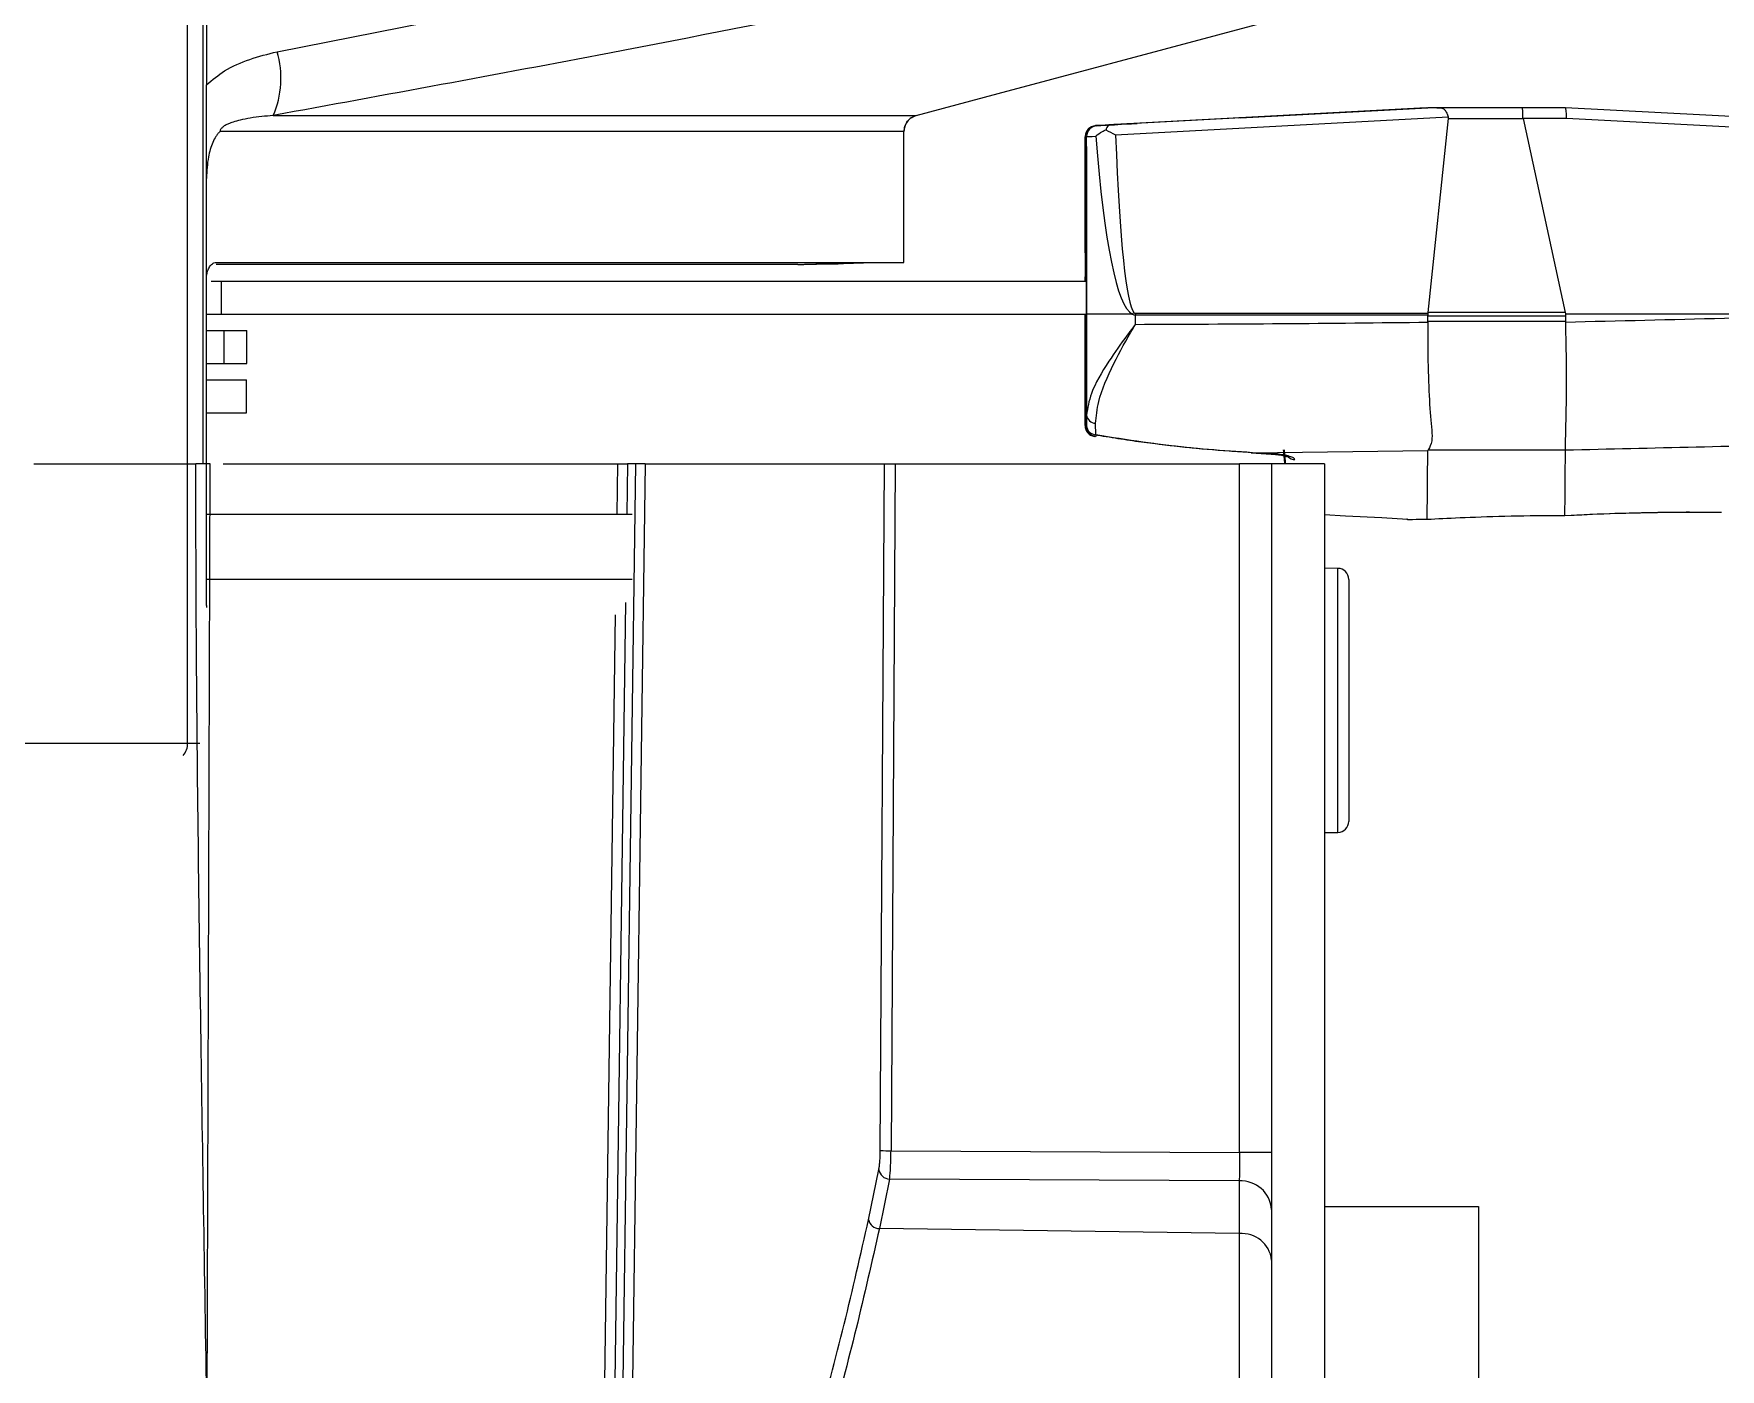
# Model space of a CAD drawing. Extents: x 6 to 134, y 3 to 97.
# Drawn here: x 59.779 to 61.311, y 12.019 to 13.232 of the extents above; entities that cross this region are included whole.
import ezdxf

# ---------------------------------------------------------------- set-up
doc = ezdxf.new("R2010")
doc.units = 0
doc.header["$MEASUREMENT"] = 0
doc.layers.add('OBJECT', color=7, linetype='CONTINUOUS')

msp = doc.modelspace()

# ---------------------------------------------------------------- linework, layer by layer
at = {"layer": 'OBJECT'}
for p, q in [((59.9186, 12.5876), (59.9186, 13.9326)), ((59.9323, 13.9323), (59.9323, 12.8414)), ((59.9357, 13.8999), (59.9357, 13.1858)), ((59.9998, 13.2157), (60.8702, 13.3877)), ((61.0438, 13.1648), (60.7556, 13.1492)), ((61.0453, 13.1648), (60.7569, 13.1492)), ((60.8736, 13.1556), (61.0439, 13.1648)), ((60.8749, 13.1556), (61.0452, 13.1648)), ((61.0438, 13.1648), (61.0439, 13.1648)), ((61.0439, 13.1648), (61.0452, 13.1648)), ((61.0453, 13.1648), (61.0452, 13.1648)), ((61.0536, 13.1648), (61.0453, 13.1648)), ((61.1311, 13.1648), (61.0536, 13.1648)), ((61.1703, 13.1648), (61.1311, 13.1648)), ((61.1703, 13.1648), (61.1703, 13.1648)), ((61.579, 13.1432), (61.1703, 13.1648)), ((59.9963, 13.1578), (60.5805, 13.1578)), ((60.7617, 13.1401), (61.0639, 13.1565)), ((60.8749, 13.1556), (60.8736, 13.1556)), ((60.8751, 13.1556), (60.8742, 13.1556)), ((61.0455, 12.9789), (61.0641, 13.1551)), ((61.0641, 13.1551), (61.1318, 13.1551)), ((61.1318, 13.1554), (61.1713, 13.1554)), ((61.1318, 13.1551), (61.17, 12.9789)), ((61.1713, 13.1554), (61.5797, 13.1338)), ((60.5694, 13.1433), (59.9481, 13.1433)), ((60.5694, 13.0243), (60.5694, 13.1433)), ((60.7339, 13.1296), (60.734, 13.1385)), ((60.7341, 13.1391), (60.734, 13.1301)), ((60.7352, 13.1296), (60.7353, 13.1385)), ((60.734, 13.033), (60.7339, 13.1296)), ((60.7339, 13.1296), (60.7339, 13.0073)), ((60.7351, 13.033), (60.7352, 13.1296)), ((60.7352, 13.1296), (60.7352, 12.9773)), ((59.9357, 13.0094), (59.9357, 13.1007)), ((59.9447, 13.0243), (60.5694, 13.0243)), ((60.5694, 13.0243), (60.5144, 13.0232)), ((60.5694, 13.0243), (60.5248, 13.0235)), ((59.9357, 12.7951), (59.9357, 13.0094)), ((60.473, 13.0225), (59.9445, 13.0225)), ((60.488, 13.0227), (60.4889, 13.0228)), ((60.4886, 13.0228), (60.4891, 13.0228)), ((60.4891, 13.0228), (60.4895, 13.0228)), ((60.5087, 13.0231), (60.4894, 13.0228)), ((60.4894, 13.0228), (60.4898, 13.0228)), ((60.4894, 13.0228), (60.4894, 13.0228)), ((60.4898, 13.0228), (60.5096, 13.0231)), ((60.5087, 13.0232), (60.5087, 13.0231)), ((60.5087, 13.0231), (60.5098, 13.0232)), ((60.5087, 13.0231), (60.5087, 13.0231)), ((60.5116, 13.0232), (60.5144, 13.0232)), ((60.7339, 13.0073), (60.7339, 13.0111)), ((60.7351, 12.876), (60.7351, 13.0111)), ((59.94, 13.0073), (59.9491, 13.0073)), ((59.9491, 13.0073), (59.9491, 12.9773)), ((59.9491, 13.0073), (60.7351, 13.0073)), ((60.7797, 12.9781), (61.0454, 12.9781)), ((61.0454, 12.9781), (61.0453, 12.9765)), ((61.17, 12.9789), (61.0455, 12.9789)), ((59.9357, 12.9773), (59.9491, 12.9773)), ((59.9491, 12.9773), (60.7351, 12.9773)), ((60.7339, 12.876), (60.7339, 12.9773)), ((60.7339, 12.9773), (60.7339, 12.8856)), ((60.7352, 12.9773), (60.7352, 12.8856)), ((60.7767, 12.9773), (60.7352, 12.9773)), ((60.7797, 12.9681), (60.7797, 12.9765)), ((61.0453, 12.9765), (60.7797, 12.9765)), ((61.0453, 12.9706), (61.0453, 12.9758)), ((61.0453, 12.9758), (61.1703, 12.9758)), ((61.1703, 12.9706), (61.0453, 12.9706)), ((61.1703, 12.9758), (61.1703, 12.9706)), ((61.4589, 12.9773), (61.1704, 12.9773)), ((59.9357, 12.9624), (59.9516, 12.9624)), ((59.9516, 12.9624), (59.9516, 12.9324)), ((59.9516, 12.9624), (59.9725, 12.9624)), ((59.9725, 12.9324), (59.9725, 12.9624)), ((59.9357, 12.9324), (59.9516, 12.9324)), ((59.9516, 12.9324), (59.9725, 12.9324)), ((59.9357, 12.9175), (59.9722, 12.9175)), ((59.9722, 12.8875), (59.9722, 12.9175)), ((59.9357, 12.8875), (59.9722, 12.8875)), ((60.7339, 12.8856), (60.7339, 12.876)), ((60.7352, 12.8856), (60.7351, 12.876)), ((60.7437, 12.8676), (60.7435, 12.8781)), ((59.779, 12.8414), (59.926, 12.8414)), ((59.9364, 11.9614), (59.939, 12.8414)), ((59.951, 12.8414), (60.3093, 12.8414)), ((60.3255, 12.8414), (60.3076, 11.5519)), ((60.3087, 12.7951), (60.3093, 12.8414)), ((60.3344, 12.8414), (60.3165, 11.5516)), ((60.3182, 12.8414), (60.3176, 12.7951)), ((60.3255, 12.8414), (60.3182, 12.8414)), ((60.3344, 12.8414), (60.5518, 12.8414)), ((60.5479, 12.2172), (60.5518, 12.8414)), ((60.5614, 12.8414), (60.5576, 12.2171)), ((60.5614, 12.8414), (60.8742, 12.8414)), ((60.8742, 12.2156), (60.8742, 12.8414)), ((60.9034, 12.8414), (60.8742, 12.8414)), ((60.8847, 12.8512), (60.9029, 12.8502)), ((60.8859, 12.8514), (61.0452, 12.8533)), ((60.9041, 12.8505), (60.8859, 12.8514)), ((60.8859, 12.8512), (60.9041, 12.8502)), ((60.9034, 12.8414), (60.9034, 10.0414)), ((60.9514, 12.8414), (60.9034, 12.8414)), ((60.9514, 12.8414), (60.9514, 10.0414)), ((61.0452, 12.8533), (61.0457, 12.854)), ((61.0457, 12.854), (61.1702, 12.854)), ((61.1702, 12.854), (61.1702, 12.8539)), ((59.9357, 12.7364), (59.9357, 12.7951)), ((60.3223, 12.7951), (59.9357, 12.7951)), ((61.1697, 12.7943), (61.1758, 12.7946)), ((61.2602, 12.7973), (61.2667, 12.7974)), ((61.2869, 12.7974), (61.2947, 12.7975)), ((61.0267, 12.7908), (61.0267, 12.7908)), ((61.0267, 12.7908), (61.0267, 12.7908)), ((59.9357, 12.7364), (60.3223, 12.7364)), ((60.9636, 12.7463), (60.9514, 12.7465)), ((60.9636, 12.6264), (60.9636, 12.7463)), ((60.9734, 12.7363), (60.9734, 12.5164)), ((60.2914, 11.5519), (60.3074, 12.7042)), ((60.3165, 12.7152), (60.3003, 11.5516)), ((60.9636, 12.5064), (60.9636, 12.6264)), ((59.4555, 12.5876), (59.9186, 12.5876)), ((60.9514, 12.5062), (60.9636, 12.5064)), ((60.5576, 12.2171), (60.8742, 12.2156)), ((60.9034, 12.2156), (60.8742, 12.2156)), ((60.5372, 12.1545), (60.5465, 12.2)), ((60.5563, 12.1913), (60.547, 12.1464)), ((60.874, 12.1897), (60.5563, 12.1913)), ((60.874, 12.1897), (60.874, 12.1418)), ((60.9514, 12.1664), (61.0914, 12.1664)), ((61.0914, 12.1664), (61.0914, 10.9164)), ((60.874, 12.1418), (60.547, 12.1464)), ((60.874, 12.1418), (60.874, 11.7818))]:
    msp.add_line(p, q, dxfattribs=at)
at = {"layer": 'OBJECT', "flags": 128}
for points in [[(60.5805, 13.1578), (60.6551, 13.1777), (61.2536, 13.3381)], [(60.5805, 13.1578), (60.6551, 13.1777), (61.2536, 13.3381)], [(60.7424, 12.8663), (60.7424, 12.8663), (60.7423, 12.8661)], [(60.8847, 12.8514), (60.8847, 12.8512), (60.8847, 12.8512)], [(60.8859, 12.8514), (60.8859, 12.8512), (60.8859, 12.8512)], [(60.9041, 12.8505), (60.9041, 12.8502), (60.9041, 12.8502)], [(61.0267, 12.7908), (61.0034, 12.7921), (60.9706, 12.7938), (60.9514, 12.7949)], [(61.0267, 12.7908), (61.0035, 12.7921), (60.9706, 12.7938), (60.9514, 12.7949)]]:
    msp.add_lwpolyline(points, dxfattribs=at)
at = {"layer": 'OBJECT'}
for centre, radius, start, end in [((59.9193, 13.1915), 0.0841, 336.3688, 16.7689), ((60.744, 13.1385), 0.01, 93.1795, 179.2098), ((60.744, 13.1386), 0.00993, 93.3852, 177.396), ((60.7452, 13.1385), 0.01, 93.1322, 179.1723), ((60.7452, 13.1386), 0.00999, 93.1469, 180.0514), ((60.7347, 13.1387), 0.000738, 146.3407, 178.1539), ((60.7346, 13.1387), 0.000648, 179.2377, 191.5047), ((60.7359, 13.1387), 0.000649, 179.2079, 192.0423), ((60.7352, 13.1296), 0.00123, 154.1773, 179.3331), ((70.1154, 13.0137), 9.3814, 179.88174, 180.01548), ((60.7353, 13.033), 0.00138, 157.1273, 179.4964), ((60.7427, 13.0331), 0.00878, 180.1668, 209.8257), ((60.7433, 13.0336), 0.00921, 180.4643, 207.6719), ((51.3537, 13.0137), 9.3814, 359.98452, 0.11826), ((60.7351, 13.0139), 0.003, 246.5646, 270.0105), ((60.8715, 12.8872), 0.1308, 135.483, 136.4446), ((60.896, 12.9765), 0.1163, 179.2229, 180.0002), ((60.7351, 12.8787), 0.00304, 246.6247, 270.1603), ((60.7439, 12.876), 0.01, 180.1134, 260.7453), ((60.7451, 12.876), 0.01, 180.0038, 260.7455), ((60.7442, 12.8767), 0.00907, 184.413, 267.1776), ((60.7437, 12.8867), 0.00858, 187.2957, 268.6296), ((60.7565, 12.8651), 0.013, 168.8345, 175.5286), ((60.925, 12.8552), 0.0101, 228.8473, 267.39), ((57.2401, 12.8573), 3.8051, 359.0001, 359.9396), ((55.4356, 12.8713), 5.7347, 359.23213, 359.82698), ((60.9634, 12.7363), 0.01, 0, 89), ((59.9018, 12.5872), 0.0168, 319.0171, 1.5034), ((60.9634, 12.5164), 0.01, 271, 0), ((60.6737, 21.7122), 9.4958, 269.24104, 269.29941), ((60.5565, 12.2014), 0.01, 187.541, 268.8697), ((60.8754, 12.1616), 0.0281, 4.3941, 92.9761), ((60.5471, 12.1565), 0.0101, 191.1935, 269.0161), ((60.8762, 12.1145), 0.0274, 6.912, 94.7909)]:
    msp.add_arc(centre, radius, start, end, dxfattribs=at)
for centre, major_axis, ratio, start_param, end_param in [((61.1311, 13.1548), (0, 0.01), 0.062416, 4.764749, 6.283185), ((61.17, 13.1548), (0.00026, 0.01), 0.121668, 4.767959, 6.280041), ((57.4036, 12.9673), (3.3775, 0.1833), 0.000068, 6.282979, 6.432601), ((57.4036, 12.9673), (3.3775, 0.1833), 0.000068, 6.136269, 6.282979), ((60.7946, 13.1512), (0.05, 0.0027), 0.000068, 3.196862, 3.858694), ((61.0268, 13.1548), (0.0374, 0.0006), 0.267005, 6.250717, 6.391319), ((61.2133, 13.1548), (0.0815, -0.0005), 0.122457, 3.142797, 3.168977), ((60.7952, 13.1413), (0.06, 0.0027), 0.000057, 3.196863, 3.677513), ((60.7952, 13.5461), (0.0156, 0.5695), 0.101721, 2.370054, 3.091718), ((60.7874, 13.5476), (0.0077, 0.5695), 0.050889, 2.368956, 3.089621), ((60.7874, 13.5476), (0.0077, 0.5695), 0.050889, 3.089621, 3.142285), ((60.597, 12.9758), (0.4487, 0.007), 0.267005, 6.2442, 6.250717), ((62.1482, 12.9758), (0.9785, -0.0064), 0.122457, 3.168977, 3.182066), ((60.7952, 13.5461), (0.0156, 0.5695), 0.101721, 3.091718, 3.144382), ((60.6874, 15.0398), (7.8874, 0), 0.262686, 4.724089, 4.75778), ((60.5973, 12.9758), (0.448, 0), 0.267859, 0, 0.006511), ((60.5973, 12.9706), (0.448, 0), 0.267859, 6.278981, 6.283185), ((62.1475, 12.9758), (0.9772, 0), 0.122804, 3.128502, 3.141593), ((57.1526, 15.0398), (19.0645, 0), 0.111055, 4.924724, 4.940236), ((62.1475, 12.9706), (0.9772, 0), 0.122804, 3.141593, 3.144933), ((60.7242, 15.0288), (-0.1946, 2.2237), 0.001244, 2.931284, 2.960447), ((60.7242, 15.0288), (-0.1946, 2.2237), 0.001244, 3.32252, 3.351683), ((61.1691, 12.7831), (0.1429, -0.0078), 0.000068, 3.05493, 3.140201), ((61.1691, 12.7831), (0.1429, -0.0078), 0.000068, 3.140201, 3.225755)]:
    msp.add_ellipse(centre, major_axis=major_axis, ratio=ratio, start_param=start_param, end_param=end_param, dxfattribs=at)
for points, knots in [([(60.8681, 13.3297), (60.8304, 13.3217), (60.6419, 13.2818), (60.3516, 13.2228), (60.0981, 13.1764), (59.9963, 13.1578)], [0, 0, 0, 0, 0.130061, 0.650321, 1, 1, 1, 1]), ([(59.9357, 13.1858), (59.9411, 13.1902), (59.9597, 13.2056), (59.9831, 13.2115), (59.9998, 13.2157)], [0, 0, 0, 0, 0.288269, 1, 1, 1, 1]), ([(59.9357, 13.1007), (59.9357, 13.1078), (59.9358, 13.1292), (59.9358, 13.1577), (59.9357, 13.1789), (59.9357, 13.1858)], [0, 0, 0, 0, 0.250489, 0.755708, 1, 1, 1, 1]), ([(61.0536, 13.1648), (61.0551, 13.1648), (61.0577, 13.1648), (61.0602, 13.1636), (61.0618, 13.1615), (61.0629, 13.1589), (61.0636, 13.1572), (61.0639, 13.1565)], [0, 0, 0, 0, 0.2815032, 0.4771486, 0.6724629, 0.8784622, 1, 1, 1, 1]), ([(59.9963, 13.1578), (59.9894, 13.1572), (59.9793, 13.1563), (59.9672, 13.1539), (59.9606, 13.1521), (59.9561, 13.1505), (59.9531, 13.149), (59.9509, 13.1477), (59.9494, 13.1464), (59.9485, 13.145), (59.9481, 13.1441), (59.9481, 13.1435), (59.9481, 13.1433)], [0, 0, 0, 0, 0.413759, 0.60004, 0.726739, 0.813254, 0.872706, 0.913967, 0.957169, 0.974585, 0.992204, 1, 1, 1, 1]), ([(60.5805, 13.1578), (60.579, 13.1572), (60.5758, 13.156), (60.5721, 13.1523), (60.5698, 13.1479), (60.5696, 13.1447), (60.5694, 13.1433)], [0, 0, 0, 0, 0.257672, 0.515344, 0.773013, 1, 1, 1, 1]), ([(60.5694, 13.1433), (60.5696, 13.145), (60.5699, 13.1483), (60.5725, 13.1528), (60.5762, 13.1562), (60.5791, 13.1572), (60.5805, 13.1578)], [0, 0, 0, 0, 0.257663, 0.515326, 0.772991, 1, 1, 1, 1]), ([(60.7569, 13.1492), (60.7569, 13.1492), (60.7566, 13.1492), (60.7556, 13.1489), (60.7543, 13.1479), (60.7533, 13.1462), (60.7529, 13.1451), (60.7528, 13.1448)], [0, 0, 0, 0, 0.017181, 0.202287, 0.556603, 0.898381, 1, 1, 1, 1]), ([(59.9481, 13.1433), (59.948, 13.1432), (59.9473, 13.1426), (59.946, 13.1412), (59.9437, 13.1381), (59.9404, 13.1316), (59.9366, 13.1189), (59.936, 13.1073), (59.9357, 13.1007)], [0, 0, 0, 0, 0.006236, 0.083637, 0.159769, 0.305657, 0.605886, 1, 1, 1, 1]), ([(60.7436, 13.1389), (60.7436, 13.139), (60.7452, 13.1404), (60.7481, 13.1425), (60.7517, 13.1443), (60.7528, 13.1448)], [0, 0, 0, 0, 0.021182, 0.71712, 1, 1, 1, 1]), ([(60.7528, 13.1448), (60.7556, 13.1433), (60.7585, 13.1418), (60.7616, 13.1401), (60.7617, 13.1401)], [0, 0, 0, 0, 0.9800271, 1, 1, 1, 1]), ([(60.734, 13.1301), (60.734, 13.1239), (60.7341, 13.0915), (60.7341, 13.0594), (60.7341, 13.0336)], [0, 0, 0, 0, 0.194244, 1, 1, 1, 1]), ([(59.9357, 13.0094), (59.9358, 13.0111), (59.936, 13.0143), (59.9375, 13.0187), (59.9397, 13.0221), (59.9422, 13.024), (59.9439, 13.0242), (59.9447, 13.0243)], [0, 0, 0, 0, 0.205587, 0.410971, 0.62192, 0.8408, 1, 1, 1, 1]), ([(60.473, 13.0225), (60.4732, 13.0225), (60.4737, 13.0225), (60.4764, 13.0225), (60.4803, 13.0226), (60.4844, 13.0227), (60.487, 13.0227), (60.488, 13.0227)], [0, 0, 0, 0, 0.219103, 0.438205, 0.657327, 0.876491, 1, 1, 1, 1]), ([(60.5086, 13.0231), (60.5089, 13.0232), (60.5103, 13.0232), (60.5113, 13.0232), (60.5116, 13.0232), (60.5116, 13.0232)], [0, 0, 0, 0, 0.132581, 0.710076, 1, 1, 1, 1]), ([(60.5248, 13.0235), (60.5231, 13.0234), (60.5197, 13.0234), (60.5152, 13.0233), (60.5118, 13.0232), (60.5101, 13.0232), (60.5099, 13.0232), (60.5098, 13.0232)], [0, 0, 0, 0, 0.217156, 0.434313, 0.651451, 0.868548, 1, 1, 1, 1]), ([(60.7797, 12.9681), (60.7796, 12.968), (60.7788, 12.9669), (60.7762, 12.9636), (60.7678, 12.9525), (60.7534, 12.932), (60.7385, 12.9067), (60.7362, 12.892), (60.7352, 12.8856)], [0, 0, 0, 0, 0.00366, 0.034965, 0.112488, 0.381452, 0.732443, 1, 1, 1, 1]), ([(60.7435, 12.8781), (60.7441, 12.8845), (60.7456, 12.9009), (60.7588, 12.931), (60.772, 12.955), (60.779, 12.9669), (60.7796, 12.9679), (60.7797, 12.9681)], [0, 0, 0, 0, 0.244744, 0.626729, 0.967928, 0.996144, 1, 1, 1, 1]), ([(61.0453, 12.9701), (61.0453, 12.9649), (61.0451, 12.9463), (61.0459, 12.9153), (61.0474, 12.8832), (61.0504, 12.8627), (61.047, 12.8564), (61.0457, 12.854)], [0, 0, 0, 0, 0.097508, 0.351331, 0.599304, 0.843154, 1, 1, 1, 1]), ([(61.1703, 12.9702), (61.1706, 12.9567), (61.1712, 12.9297), (61.171, 12.8941), (61.1701, 12.8667), (61.1702, 12.8581), (61.1702, 12.854)], [0, 0, 0, 0, 0.253584, 0.507165, 0.760847, 1, 1, 1, 1]), ([(60.8847, 12.8514), (60.8781, 12.8519), (60.8581, 12.8531), (60.8249, 12.856), (60.7912, 12.86), (60.7638, 12.864), (60.7496, 12.8664), (60.7425, 12.8676)], [0, 0, 0, 0, 0.139672, 0.419039, 0.698673, 0.849307, 1, 1, 1, 1]), ([(60.8859, 12.8514), (60.8793, 12.8519), (60.846, 12.8539), (60.7985, 12.8587), (60.7579, 12.8653), (60.7437, 12.8676)], [0, 0, 0, 0, 0.139683, 0.698663, 1, 1, 1, 1]), ([(61.1702, 12.8539), (61.2495, 12.8558), (61.3859, 12.8589), (61.5223, 12.8623), (61.5794, 12.8637)], [0, 0, 0, 0, 0.581449, 1, 1, 1, 1]), ([(59.9364, 11.9614), (59.9354, 12.0218), (59.9335, 12.1405), (59.9307, 12.3189), (59.9282, 12.4969), (59.9264, 12.6716), (59.9261, 12.7865), (59.926, 12.8414)], [0, 0, 0, 0, 0.206024, 0.404822, 0.608638, 0.812834, 1, 1, 1, 1]), ([(59.939, 12.8414), (59.9391, 12.8414), (59.9393, 12.8414), (59.9329, 12.8414), (59.9274, 12.8414), (59.926, 12.8414)], [0, 0, 0, 0, 0.425022, 0.850044, 1, 1, 1, 1]), ([(60.3093, 12.8414), (60.3095, 12.8414), (60.31, 12.8414), (60.311, 12.8414), (60.3122, 12.8414), (60.3136, 12.8414), (60.3151, 12.8414), (60.3166, 12.8414), (60.3177, 12.8414), (60.3182, 12.8414)], [0, 0, 0, 0, 0.144355, 0.28871, 0.433065, 0.57742, 0.721775, 0.859094, 1, 1, 1, 1]), ([(60.3344, 12.8414), (60.3342, 12.8414), (60.3338, 12.8414), (60.3328, 12.8414), (60.3316, 12.8414), (60.3302, 12.8414), (60.3287, 12.8414), (60.3271, 12.8414), (60.3261, 12.8414), (60.3255, 12.8414)], [0, 0, 0, 0, 0.143842, 0.287685, 0.431527, 0.575369, 0.719212, 0.85775, 1, 1, 1, 1]), ([(60.5518, 12.8414), (60.552, 12.8414), (60.5523, 12.8414), (60.5535, 12.8414), (60.5546, 12.8414), (60.5559, 12.8414), (60.5573, 12.8414), (60.5591, 12.8414), (60.5606, 12.8414), (60.5614, 12.8414)], [0, 0, 0, 0, 0.2352107, 0.3515487, 0.4678866, 0.5842245, 0.7005624, 0.8169004, 1, 1, 1, 1]), ([(60.9029, 12.8502), (60.9047, 12.8501), (60.9086, 12.8498), (60.9134, 12.849), (60.9162, 12.8483), (60.9174, 12.8478), (60.9174, 12.8478), (60.9174, 12.8478)], [0, 0, 0, 0, 0.271567, 0.562428, 0.781216, 0.935926, 1, 1, 1, 1]), ([(60.9245, 12.8451), (60.9242, 12.8456), (60.9237, 12.8466), (60.92, 12.8481), (60.9146, 12.8494), (60.909, 12.8502), (60.9054, 12.8504), (60.9041, 12.8505)], [0, 0, 0, 0, 0.219062, 0.43802, 0.659218, 0.879999, 1, 1, 1, 1]), ([(60.9041, 12.8502), (60.9059, 12.8501), (60.9098, 12.8498), (60.9146, 12.849), (60.9174, 12.8483), (60.9186, 12.8478), (60.9185, 12.8478), (60.9185, 12.8478)], [0, 0, 0, 0, 0.272276, 0.563693, 0.782325, 0.936952, 1, 1, 1, 1]), ([(61.0448, 12.7909), (61.0539, 12.7914), (61.0723, 12.7924), (61.1144, 12.7939), (61.1487, 12.7944), (61.1672, 12.7944), (61.1697, 12.7944)], [0, 0, 0, 0, 0.315107, 0.632944, 0.949791, 1, 1, 1, 1]), ([(61.1697, 12.7944), (61.1855, 12.7951), (61.2171, 12.7966), (61.2504, 12.7973), (61.2628, 12.7973), (61.2648, 12.7973)], [0, 0, 0, 0, 0.456001, 0.911992, 1, 1, 1, 1]), ([(61.1758, 12.7946), (61.1821, 12.7949), (61.2025, 12.796), (61.2344, 12.7969), (61.2551, 12.7972), (61.2648, 12.7973)], [0, 0, 0, 0, 0.19436, 0.620523, 1, 1, 1, 1]), ([(61.2648, 12.7973), (61.2661, 12.7974), (61.2789, 12.7976), (61.2954, 12.7974), (61.3101, 12.7974), (61.3115, 12.7973), (61.3121, 12.7973)], [0, 0, 0, 0, 0.0391468, 0.3933965, 0.747292, 1, 1, 1, 1]), ([(61.2648, 12.7973), (61.274, 12.7974), (61.2945, 12.7976), (61.3108, 12.7974), (61.3109, 12.7974), (61.311, 12.7974)], [0, 0, 0, 0, 0.3239644, 0.7271082, 1, 1, 1, 1]), ([(61.0267, 12.7908), (61.0295, 12.7908), (61.0331, 12.7909), (61.0426, 12.7909), (61.0446, 12.7909)], [0, 0, 0, 0, 0.79181, 1, 1, 1, 1]), ([(61.0446, 12.7909), (61.0446, 12.7909), (61.0446, 12.7909), (61.0447, 12.7909), (61.0448, 12.7909), (61.0448, 12.7909), (61.0448, 12.7909)], [0, 0, 0, 0, 0.344879, 0.691965, 0.85965, 1, 1, 1, 1]), ([(59.9359, 12.7108), (59.9359, 12.7115), (59.9358, 12.7152), (59.9358, 12.7241), (59.9357, 12.7325), (59.9357, 12.7364)], [0, 0, 0, 0, 0.110869, 0.580804, 1, 1, 1, 1]), ([(59.9186, 12.5876), (59.9227, 12.5876), (59.9282, 12.5876), (59.9294, 12.5876), (59.9297, 12.5875)], [0, 0, 0, 0, 0.76508, 1, 1, 1, 1]), ([(60.5465, 12.2), (60.5467, 12.201), (60.5471, 12.203), (60.5475, 12.2072), (60.5478, 12.212), (60.5478, 12.2155), (60.5479, 12.2172)], [0, 0, 0, 0, 0.2487, 0.500162, 0.750977, 1, 1, 1, 1]), ([(60.5563, 12.1913), (60.5565, 12.1928), (60.5568, 12.1958), (60.5572, 12.2021), (60.5574, 12.2093), (60.5575, 12.2145), (60.5576, 12.2171)], [0, 0, 0, 0, 0.249782, 0.499582, 0.749652, 1, 1, 1, 1]), ([(60.8742, 12.2156), (60.8742, 12.213), (60.8742, 12.2078), (60.8742, 12.2005), (60.8741, 12.1941), (60.874, 12.1911), (60.874, 12.1897)], [0, 0, 0, 0, 0.249341, 0.499707, 0.749657, 1, 1, 1, 1]), ([(60.4282, 11.7961), (60.4499, 11.8522), (60.4957, 11.9705), (60.5229, 12.0911), (60.5372, 12.1545)], [0, 0, 0, 0, 0.4742797, 1, 1, 1, 1]), ([(60.547, 12.1464), (60.5333, 12.0859), (60.5062, 11.9652), (60.4604, 11.8469), (60.4376, 11.7879)], [0, 0, 0, 0, 0.5015226, 1, 1, 1, 1])]:
    msp.add_open_spline(points, degree=3, knots=knots, dxfattribs=at)

doc.saveas('drawing.dxf')
